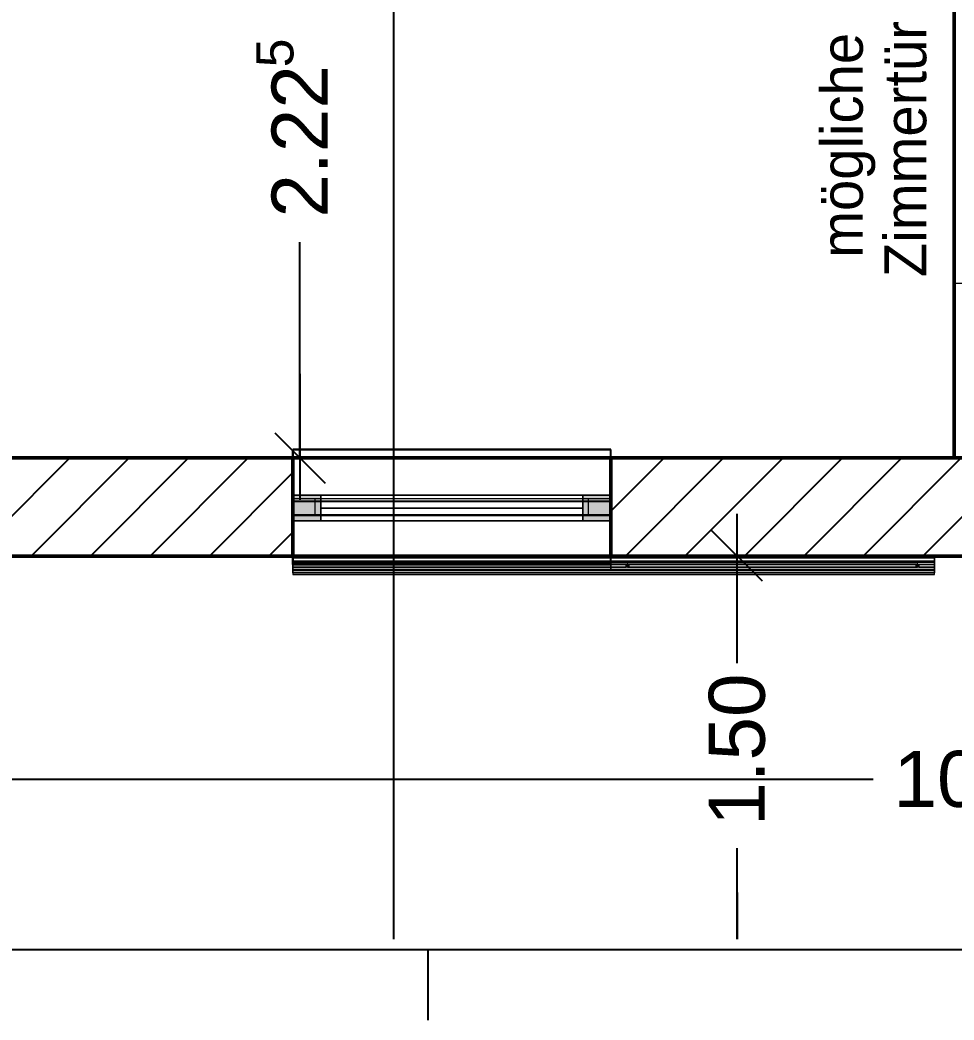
# Model space of a CAD drawing. Extents: x 0 to 756, y -25 to 420.
# Drawn here: x 184.9 to 251.6, y 0 to 71.4 of the extents above; entities that cross this region are included whole.
import ezdxf
from ezdxf.lldxf.tags import DXFTag

# ---------------------------------------------------------------- set-up
doc = ezdxf.new("R2010")
doc.units = 0
doc.layers.get('0').update_dxf_attribs({"lineweight": 25})
doc.layers.get('DEFPOINTS').update_dxf_attribs({"lineweight": 25})
for name, color, linetype, lineweight in [('A_Aussenwand', 7, 'Continuous', 25), ('A_Fenster', 7, 'Continuous', 25), ('Allgemein01', 7, 'Continuous', 13), ('Allgemein03', 7, 'Continuous', 25), ('Fenster', 7, 'Continuous', 13), ('Fensterbank', 7, 'Continuous', 13), ('Standard', 7, 'Continuous', 25), ('Text Allgemein', 7, 'Continuous', 13), ('Verschattung', 7, 'Continuous', 13), ('Wand Holz nicht tragend', 7, 'Continuous', 13), ('Wand Holz tragend', 7, 'Continuous', 13), ('X_Planrahmen', 7, 'Continuous', 25)]:
    doc.layers.add(name, color=color, linetype=linetype, lineweight=lineweight)
doc.layers.add('A_Dach', color=1, linetype='Continuous', lineweight=25, true_color=0xff0000)
doc.styles.get("Standard").update_dxf_attribs({"font": 'arial.ttf'})
tags = doc.linetypes.add('fein_strichliert', pattern=[4, 1, -2, 1]).pattern_tags.tags
tags[8:9] = [DXFTag(74, 4), DXFTag(75, 0), DXFTag(340, '0'), DXFTag(46, 0.0), DXFTag(50, 0.0), DXFTag(44, 0.0), DXFTag(45, 0.0)]
tags[6:7] = [DXFTag(74, 4), DXFTag(75, 0), DXFTag(340, '0'), DXFTag(46, 0.0), DXFTag(50, 0.0), DXFTag(44, 0.0), DXFTag(45, 0.0)]
tags[4:5] = [DXFTag(74, 4), DXFTag(75, 0), DXFTag(340, '0'), DXFTag(46, 0.0), DXFTag(50, 0.0), DXFTag(44, 0.0), DXFTag(45, 0.0)]
tags = doc.linetypes.add('VERDECKT2_S2', pattern=[0.27, 0.2, -0.07]).pattern_tags.tags
tags[6:7] = [DXFTag(74, 4), DXFTag(75, 0), DXFTag(340, '0'), DXFTag(46, 1.0), DXFTag(50, 0.0), DXFTag(44, 0.0), DXFTag(45, 0.0)]
tags[4:5] = [DXFTag(74, 4), DXFTag(75, 0), DXFTag(340, '0'), DXFTag(46, 1.0), DXFTag(50, 0.0), DXFTag(44, 0.0), DXFTag(45, 0.0)]

# ---------------------------------------------------------------- blocks, each defined once
blk = doc.blocks.new('Blockreferenz-A01I5YQ6IE', base_point=(0, -25))
at = {"layer": 'X_Planrahmen', "color": 0, "linetype": 'ByBlock', "lineweight": -2, "ltscale": 0.25}
for p, q in [((589, 5), (20, 5)), ((214, 5), (214, 0))]:
    blk.add_line(p, q, dxfattribs=at)
blk = doc.blocks.new('Referenz-A01I5YQ8IE')
at = {"layer": 'Allgemein01', "color": 0, "linetype": 'VERDECKT2_S2', "lineweight": -2, "ltscale": 0.25}
blk.add_line((211.567, 414.475), (211.567, 5.763), dxfattribs=at)
at = {"layer": 'Allgemein03', "color": 0, "lineweight": 13}
for p, q in [((149.567, 33.11), (357.567, 33.11)), ((150.567, 33.11), (356.567, 33.11))]:
    blk.add_line(p, q, dxfattribs=at)
at = {"layer": 'Allgemein03', "color": 0, "linetype": 'VERDECKT2_S2', "lineweight": 13, "ltscale": 0.13}
blk.add_line((150.567, 33.11), (356.567, 33.11), dxfattribs=at)
at = {"layer": 'DEFPOINTS', "color": 0, "linetype": 'Continuous', "lineweight": -2, "ltscale": 0.25}
for p, q in [((204.876, 40.11), (204.876, 40.11)), ((251.567, 40.11), (251.567, 40.11)), ((251.567, 40.11), (251.567, 40.11)), ((251.567, 40.11), (251.567, 40.11)), ((251.567, 40.11), (251.567, 40.11)), ((251.567, 40.11), (251.567, 40.11)), ((204.367, 33.11), (204.367, 33.11)), ((204.367, 33.11), (204.367, 33.11)), ((227.067, 33.11), (227.067, 33.11)), ((227.067, 33.11), (227.067, 33.11))]:
    blk.add_line(p, q, dxfattribs=at)
at = {"layer": 'Fenster', "color": 0, "linetype": 'Continuous', "ltscale": 0.13}
for p, q in [((204.367, 35.61), (204.367, 37.45)), ((204.367, 37.45), (206.367, 37.45)), ((206.367, 37.45), (204.367, 37.45)), ((204.367, 37.45), (204.367, 35.61)), ((206.367, 37.45), (204.367, 37.45)), ((204.367, 37.45), (204.367, 37.45)), ((204.367, 37.45), (204.367, 35.61)), ((206.367, 37.45), (206.367, 35.61)), ((206.367, 35.61), (206.367, 37.45)), ((206.367, 37.45), (225.067, 37.45)), ((206.367, 35.61), (206.367, 37.45)), ((206.367, 37.45), (206.367, 37.45)), ((206.367, 37.45), (206.367, 35.61)), ((225.067, 37.45), (206.367, 37.45)), ((206.367, 37.45), (206.367, 35.61)), ((225.067, 37.45), (206.367, 37.45)), ((206.367, 37.45), (206.367, 37.45)), ((206.367, 37.45), (206.367, 35.61)), ((225.067, 37.45), (206.367, 37.45)), ((206.367, 37.45), (206.367, 35.61)), ((225.067, 37.45), (206.367, 37.45)), ((206.367, 37.45), (206.367, 37.45)), ((206.367, 37.45), (206.367, 35.61)), ((225.067, 35.61), (225.067, 37.45)), ((225.067, 37.45), (227.067, 37.45)), ((225.067, 37.45), (225.067, 35.61)), ((227.067, 37.45), (225.067, 37.45)), ((225.067, 37.45), (225.067, 35.61)), ((227.067, 37.45), (225.067, 37.45)), ((225.067, 37.45), (225.067, 37.45)), ((225.067, 37.45), (225.067, 35.61)), ((225.067, 35.61), (225.067, 37.45)), ((225.067, 37.45), (225.067, 37.45)), ((225.067, 37.45), (225.067, 35.61)), ((225.067, 35.61), (225.067, 37.45)), ((225.067, 37.45), (225.067, 37.45)), ((225.067, 37.45), (225.067, 35.61)), ((227.067, 37.45), (227.067, 35.61)), ((227.067, 35.61), (227.067, 37.45)), ((227.067, 37.45), (227.067, 37.45)), ((227.067, 37.45), (227.067, 35.61)), ((225.067, 36.53), (206.367, 36.53)), ((206.367, 36.53), (206.367, 36.53)), ((206.367, 36.53), (225.067, 36.53)), ((225.067, 36.53), (225.067, 36.53)), ((206.367, 35.61), (204.367, 35.61)), ((204.367, 35.61), (206.367, 35.61)), ((204.367, 35.61), (204.367, 35.61)), ((206.367, 35.61), (204.367, 35.61)), ((225.067, 35.61), (206.367, 35.61)), ((206.367, 35.61), (206.367, 35.61)), ((206.367, 35.61), (225.067, 35.61)), ((206.367, 35.61), (206.367, 35.61)), ((225.067, 35.61), (206.367, 35.61)), ((206.367, 35.61), (225.067, 35.61)), ((206.367, 35.61), (206.367, 35.61)), ((225.067, 35.61), (206.367, 35.61)), ((227.067, 35.61), (225.067, 35.61)), ((225.067, 35.61), (227.067, 35.61)), ((225.067, 35.61), (225.067, 35.61)), ((227.067, 35.61), (225.067, 35.61)), ((225.067, 35.61), (225.067, 35.61)), ((225.067, 35.61), (225.067, 35.61)), ((227.067, 35.61), (227.067, 35.61))]:
    blk.add_line(p, q, dxfattribs=at)
for points in [[(204.367, 35.61), (206.367, 35.61), (204.367, 37.45)], [(206.367, 35.61), (206.367, 37.45), (204.367, 37.45)], [(225.067, 35.61), (227.067, 35.61), (225.067, 37.45)], [(227.067, 35.61), (227.067, 37.45), (225.067, 37.45)]]:
    blk.add_solid(points, dxfattribs=at)
at = {"layer": 'Fensterbank', "color": 0, "lineweight": -2}
for p, q in [((227.067, 40.71), (204.367, 40.71)), ((204.367, 40.71), (204.367, 37.03)), ((204.367, 40.11), (204.367, 40.71)), ((204.367, 40.71), (227.067, 40.71)), ((204.367, 40.71), (204.367, 40.71)), ((227.067, 37.03), (227.067, 40.71)), ((227.067, 40.11), (227.067, 40.71)), ((227.067, 40.71), (227.067, 40.71)), ((227.067, 40.11), (204.367, 40.11)), ((204.367, 40.11), (204.367, 40.11)), ((204.367, 40.11), (227.067, 40.11)), ((204.367, 37.03), (204.367, 40.11)), ((227.067, 40.11), (227.067, 40.11)), ((227.067, 37.03), (227.067, 40.11)), ((204.367, 37.03), (227.067, 37.03)), ((204.367, 37.03), (204.367, 37.03)), ((204.367, 37.03), (227.067, 37.03)), ((227.067, 37.03), (227.067, 37.03)), ((227.067, 36.03), (204.367, 36.03)), ((204.367, 36.03), (204.367, 32.51)), ((227.067, 36.03), (204.367, 36.03)), ((204.367, 36.03), (204.367, 36.03)), ((204.367, 33.11), (204.367, 36.03)), ((227.067, 32.51), (227.067, 36.03)), ((227.067, 36.03), (227.067, 36.03)), ((227.067, 33.11), (227.067, 36.03)), ((227.067, 33.11), (204.367, 33.11)), ((204.367, 33.11), (204.367, 33.11)), ((204.367, 33.11), (227.067, 33.11)), ((204.367, 32.51), (204.367, 33.11)), ((227.067, 32.51), (227.067, 33.11)), ((227.067, 33.11), (227.067, 33.11)), ((204.367, 32.51), (227.067, 32.51)), ((227.067, 32.51), (204.367, 32.51)), ((204.367, 32.51), (204.367, 32.51)), ((227.067, 32.51), (227.067, 32.51))]:
    blk.add_line(p, q, dxfattribs=at)
at = {"layer": 'Fensterbank', "color": 0, "lineweight": 18}
for p, q in [((227.067, 40.11), (204.367, 40.11)), ((227.067, 33.11), (204.367, 33.11))]:
    blk.add_line(p, q, dxfattribs=at)
at = {"layer": 'Standard', "color": 0, "lineweight": 13}
for p, q in [((251.567, 72.576), (251.567, 52.576)), ((251.567, 52.576), (255.567, 52.576))]:
    blk.add_line(p, q, dxfattribs=at)
at = {"layer": 'Standard', "color": 0, "lineweight": -2}
for p, q in [((204.876, 40.11), (204.876, 55.498)), ((204.876, 46.11), (204.876, 37.11)), ((203.076, 41.91), (206.676, 38.31)), ((201.876, 40.11), (207.876, 40.11)), ((236.092, 27.11), (236.092, 36.11)), ((237.892, 31.31), (234.292, 34.91)), ((239.092, 33.11), (233.092, 33.11)), ((236.092, 25.457), (236.092, 33.11)), ((150.567, 17.175), (245.803, 17.175)), ((236.092, 5.763), (236.092, 12.257)), ((236.092, 9.11), (236.092, 5.763))]:
    blk.add_line(p, q, dxfattribs=at)
at = {"layer": 'Verschattung', "color": 0, "linetype": 'Continuous', "ltscale": 0.13}
for p, q in [((227.267, 33.11), (204.367, 33.11)), ((204.367, 33.11), (204.367, 32.99)), ((204.367, 31.91), (204.367, 33.11)), ((204.367, 33.11), (250.167, 33.11)), ((204.367, 33.11), (204.367, 33.11)), ((204.367, 33.11), (204.367, 33.11)), ((204.367, 33.11), (204.367, 33.11)), ((204.367, 32.99), (227.267, 32.99)), ((250.167, 32.99), (204.367, 32.99)), ((204.367, 32.99), (204.367, 31.79)), ((204.367, 32.99), (204.367, 32.99)), ((204.367, 32.99), (204.367, 32.99)), ((250.167, 33.11), (227.267, 33.11)), ((227.267, 32.99), (250.167, 32.99)), ((250.167, 32.99), (250.167, 33.11)), ((250.167, 33.11), (250.167, 31.91)), ((250.167, 33.11), (250.167, 33.11)), ((250.167, 33.11), (250.167, 33.11)), ((250.167, 33.11), (250.167, 33.11)), ((250.167, 31.79), (250.167, 32.99)), ((250.167, 32.99), (250.167, 32.99)), ((250.167, 32.99), (250.167, 32.99)), ((250.167, 32.75), (204.367, 32.75)), ((204.367, 32.75), (204.367, 32.07)), ((204.367, 32.75), (204.367, 32.75)), ((204.367, 32.75), (204.367, 32.75)), ((204.367, 32.75), (204.367, 32.75)), ((204.367, 32.75), (204.367, 32.51)), ((204.367, 32.75), (249.067, 32.75)), ((250.167, 32.65), (204.367, 32.65)), ((204.367, 32.65), (204.367, 32.51)), ((204.367, 32.65), (204.367, 32.17)), ((204.367, 32.65), (204.367, 32.65)), ((204.367, 32.65), (250.167, 32.65)), ((204.367, 32.51), (228.167, 32.51)), ((204.367, 32.51), (204.367, 32.51)), ((228.167, 32.51), (204.367, 32.51)), ((204.367, 32.31), (204.367, 32.17)), ((228.167, 32.31), (204.367, 32.31)), ((204.367, 32.31), (204.367, 32.31)), ((204.367, 32.31), (204.367, 32.07)), ((204.367, 32.31), (228.167, 32.31)), ((204.367, 32.17), (250.167, 32.17)), ((204.367, 32.17), (204.367, 32.17)), ((204.367, 32.17), (250.167, 32.17)), ((227.067, 32.11), (227.067, 32.71)), ((227.067, 32.71), (250.167, 32.71)), ((250.167, 32.71), (227.067, 32.71)), ((227.067, 32.71), (227.067, 32.11)), ((227.067, 32.71), (250.167, 32.71)), ((227.067, 32.11), (227.067, 32.71)), ((227.067, 32.71), (227.067, 32.71)), ((228.167, 32.51), (228.167, 32.31)), ((228.167, 32.41), (228.167, 32.51)), ((228.167, 32.51), (228.267, 32.51)), ((228.167, 32.51), (228.367, 32.51)), ((228.167, 32.51), (228.167, 32.51)), ((228.167, 32.51), (228.167, 32.51)), ((228.167, 32.51), (228.167, 32.51)), ((228.167, 32.31), (228.167, 32.41)), ((228.267, 32.31), (228.167, 32.31)), ((228.167, 32.31), (228.167, 32.31)), ((228.367, 32.31), (228.167, 32.31)), ((228.167, 32.31), (228.167, 32.31)), ((228.167, 32.31), (228.167, 32.31)), ((248.967, 32.71), (228.267, 32.71)), ((228.267, 32.71), (228.267, 32.31)), ((228.267, 32.71), (248.967, 32.71)), ((228.267, 32.31), (228.267, 32.71)), ((228.267, 32.71), (228.267, 32.71)), ((228.267, 32.51), (228.367, 32.51)), ((228.267, 32.31), (248.967, 32.31)), ((228.367, 32.31), (228.267, 32.31)), ((248.967, 32.31), (228.267, 32.31)), ((228.267, 32.31), (228.267, 32.31)), ((228.367, 32.31), (228.367, 32.51)), ((228.367, 32.51), (248.867, 32.51)), ((228.367, 32.51), (228.367, 32.41)), ((228.367, 32.51), (228.367, 32.51)), ((228.367, 32.51), (228.367, 32.51)), ((228.367, 32.51), (228.367, 32.51)), ((248.867, 32.51), (228.367, 32.51)), ((228.367, 32.41), (228.367, 32.31)), ((248.867, 32.31), (228.367, 32.31)), ((228.367, 32.31), (228.367, 32.31)), ((228.367, 32.31), (228.367, 32.31)), ((228.367, 32.31), (228.367, 32.31)), ((228.367, 32.31), (248.867, 32.31)), ((248.867, 32.51), (248.867, 32.31)), ((248.867, 32.41), (248.867, 32.51)), ((248.867, 32.51), (248.967, 32.51)), ((248.867, 32.51), (249.067, 32.51)), ((248.867, 32.51), (248.867, 32.51)), ((248.867, 32.51), (248.867, 32.51)), ((248.867, 32.51), (248.867, 32.51)), ((248.867, 32.31), (248.867, 32.41)), ((248.967, 32.31), (248.867, 32.31)), ((248.867, 32.31), (248.867, 32.31)), ((248.867, 32.31), (248.867, 32.31)), ((248.867, 32.31), (248.867, 32.31)), ((249.067, 32.31), (248.867, 32.31)), ((248.967, 32.31), (248.967, 32.71)), ((248.967, 32.71), (248.967, 32.71)), ((248.967, 32.31), (248.967, 32.71)), ((248.967, 32.51), (249.067, 32.51)), ((249.067, 32.31), (248.967, 32.31)), ((248.967, 32.31), (248.967, 32.31)), ((249.067, 32.75), (250.167, 32.75)), ((249.067, 32.31), (249.067, 32.51)), ((249.067, 32.51), (250.167, 32.51)), ((249.067, 32.51), (249.067, 32.41)), ((249.067, 32.51), (249.067, 32.51)), ((249.067, 32.51), (249.067, 32.51)), ((249.067, 32.51), (249.067, 32.51)), ((249.067, 32.51), (250.167, 32.51)), ((249.067, 32.41), (249.067, 32.31)), ((250.167, 32.31), (249.067, 32.31)), ((249.067, 32.31), (249.067, 32.31)), ((249.067, 32.31), (249.067, 32.31)), ((249.067, 32.31), (249.067, 32.31)), ((249.067, 32.31), (250.167, 32.31)), ((250.167, 32.07), (250.167, 32.75)), ((250.167, 32.75), (250.167, 32.75)), ((250.167, 32.75), (250.167, 32.75)), ((250.167, 32.75), (250.167, 32.75)), ((250.167, 32.51), (250.167, 32.75)), ((250.167, 32.71), (250.167, 32.11)), ((250.167, 32.11), (250.167, 32.71)), ((250.167, 32.71), (250.167, 32.11)), ((250.167, 32.71), (250.167, 32.71)), ((250.167, 32.51), (250.167, 32.65)), ((250.167, 32.17), (250.167, 32.65)), ((250.167, 32.65), (250.167, 32.65)), ((250.167, 32.51), (250.167, 32.51)), ((250.167, 32.17), (250.167, 32.31)), ((250.167, 32.31), (250.167, 32.31)), ((250.167, 32.07), (250.167, 32.31)), ((250.167, 32.17), (250.167, 32.17)), ((204.367, 32.07), (250.167, 32.07)), ((204.367, 32.07), (204.367, 32.07)), ((204.367, 32.07), (204.367, 32.07)), ((204.367, 32.07), (204.367, 32.07)), ((249.067, 32.07), (204.367, 32.07)), ((250.167, 31.91), (204.367, 31.91)), ((204.367, 31.91), (204.367, 31.91)), ((204.367, 31.91), (204.367, 31.91)), ((204.367, 31.91), (204.367, 31.79)), ((204.367, 31.91), (227.267, 31.91)), ((204.367, 31.79), (250.167, 31.79)), ((204.367, 31.79), (204.367, 31.79)), ((204.367, 31.79), (204.367, 31.79)), ((204.367, 31.79), (204.367, 31.79)), ((204.367, 31.79), (227.267, 31.79)), ((250.167, 32.11), (227.067, 32.11)), ((227.067, 32.11), (250.167, 32.11)), ((227.067, 32.11), (250.167, 32.11)), ((227.067, 32.11), (227.067, 32.11)), ((227.267, 31.91), (250.167, 31.91)), ((227.267, 31.79), (250.167, 31.79)), ((250.167, 32.07), (249.067, 32.07)), ((250.167, 32.11), (250.167, 32.11)), ((250.167, 32.07), (250.167, 32.07)), ((250.167, 32.07), (250.167, 32.07)), ((250.167, 32.07), (250.167, 32.07)), ((250.167, 31.91), (250.167, 31.91)), ((250.167, 31.79), (250.167, 31.91)), ((250.167, 31.91), (250.167, 31.91)), ((250.167, 31.79), (250.167, 31.79)), ((250.167, 31.79), (250.167, 31.79)), ((250.167, 31.79), (250.167, 31.79))]:
    blk.add_line(p, q, dxfattribs=at)
at = {"layer": 'Wand Holz nicht tragend', "color": 0, "lineweight": 50}
for p, q in [((251.567, 126.668), (251.567, 40.11)), ((251.567, 40.11), (251.567, 126.668)), ((251.567, 40.11), (253.567, 40.11)), ((253.567, 40.11), (251.567, 40.11)), ((251.567, 40.11), (251.567, 40.11))]:
    blk.add_line(p, q, dxfattribs=at)
at = {"layer": 'Wand Holz tragend', "color": 0, "lineweight": 50}
for p, q in [((253.567, 40.11), (120.567, 40.11)), ((120.567, 40.11), (386.567, 40.11)), ((227.067, 40.11), (204.367, 40.11)), ((204.367, 40.11), (204.367, 33.11)), ((227.067, 40.11), (204.367, 40.11)), ((204.367, 40.11), (204.367, 40.11)), ((204.367, 40.11), (204.367, 33.11)), ((227.067, 33.11), (227.067, 40.11)), ((227.067, 40.11), (227.067, 40.11)), ((227.067, 33.11), (227.067, 40.11)), ((120.567, 33.11), (253.567, 33.11)), ((386.567, 33.11), (120.567, 33.11)), ((204.367, 33.11), (227.067, 33.11)), ((204.367, 33.11), (227.067, 33.11)), ((204.367, 33.11), (204.367, 33.11)), ((227.067, 33.11), (227.067, 33.11))]:
    blk.add_line(p, q, dxfattribs=at)
at = {"layer": 'Standard', "color": 0, "lineweight": -2, "attachment_point": 1, "rotation": 90}
for s, insert, char_height in [('{\\fArial;5}', (201.775, 67.983), 2.64), ('{\\fArial;2.22}', (202.855, 57.262), 4), ('{\\fArial;1.50}', (234.06, 13.856), 4)]:
    blk.add_mtext(s, dxfattribs=dict(at, insert=insert, char_height=char_height))
at = {"layer": 'Standard', "color": 0, "lineweight": -2, "insert": (247.249, 19.207), "char_height": 4, "attachment_point": 1}
blk.add_mtext('{\\fArial;10.30}', dxfattribs=at)
at = {"layer": 'Text Allgemein', "color": 0, "char_height": 3, "attachment_point": 1, "rotation": 90}
for s, insert in [('{\\fPosterama Text Light;Zimmertür}', (246.588, 53.013)), ('{\\fPosterama Text Light;mögliche}', (242.058, 54.385))]:
    blk.add_mtext(s, dxfattribs=dict(at, insert=insert))
blk = doc.blocks.new('Wand-A01I5YQKIE', base_point=(113.567, 33.11))
at = {"color": 0, "linetype": 'ByBlock', "lineweight": -2, "ltscale": 0.25}
for p, q in [((204.367, 40.11), (120.567, 40.11)), ((251.567, 40.11), (227.067, 40.11)), ((204.367, 33.11), (113.567, 33.11)), ((280.067, 33.11), (227.067, 33.11))]:
    blk.add_line(p, q, dxfattribs=at)
at = {"color": 0, "lineweight": -2}
for p, q in [((188.449, 40.11), (181.449, 33.11)), ((192.692, 40.11), (185.692, 33.11)), ((196.934, 40.11), (189.934, 33.11)), ((201.177, 40.11), (194.177, 33.11)), ((230.875, 40.11), (227.067, 36.302)), ((235.118, 40.11), (228.118, 33.11)), ((239.361, 40.11), (232.361, 33.11)), ((243.603, 40.11), (236.603, 33.11)), ((247.846, 40.11), (240.846, 33.11)), ((252.089, 40.11), (245.089, 33.11)), ((256.331, 40.11), (249.331, 33.11)), ((204.367, 39.058), (198.42, 33.11)), ((204.367, 34.815), (202.662, 33.11))]:
    blk.add_line(p, q, dxfattribs=at)
blk = doc.blocks.new('Fenster-A01I5YQMIE', base_point=(204.367, 33.11))
at = {"color": 0, "linetype": 'ByBlock', "lineweight": -2, "ltscale": 0.25}
for p, q in [((204.367, 40.11), (227.067, 40.11)), ((204.367, 33.11), (204.367, 40.11)), ((227.067, 33.11), (227.067, 40.11)), ((204.367, 33.11), (227.067, 33.11))]:
    blk.add_line(p, q, dxfattribs=at)
at = {"color": 0, "linetype": 'ByBlock', "lineweight": 18, "ltscale": 0.18}
for p, q in [((204.367, 37.21), (227.067, 37.21)), ((205.967, 36.01), (205.967, 37.21)), ((225.467, 36.01), (225.467, 37.21)), ((204.367, 36.01), (227.067, 36.01))]:
    blk.add_line(p, q, dxfattribs=at)
at = {"color": 0, "linetype": 'fein_strichliert', "lineweight": 18, "ltscale": 0.18}
blk.add_line((227.067, 36.01), (227.067, 37.21), dxfattribs=at)
blk = doc.blocks.new('Dachfläche-A01I5YRIIE', base_point=(113.567, 33.11))
at = {"color": 0, "linetype": 'ByBlock', "lineweight": -2, "ltscale": 0.25}
blk.add_line((253.567, 33.11), (113.567, 33.11), dxfattribs=at)

msp = doc.modelspace()

# ---------------------------------------------------------------- block references
at = {"ltscale": 0.25}
msp.add_blockref('Blockreferenz-A01I5YQ6IE', (0, -25), dxfattribs=at)
at = {"color": 8, "lineweight": 25, "ltscale": 0.25, "true_color": 0x808080}
msp.add_blockref('Referenz-A01I5YQ8IE', (0, 0), dxfattribs=at)
at = {"layer": 'A_Aussenwand', "ltscale": 0.25}
msp.add_blockref('Wand-A01I5YQKIE', (113.567, 33.11), dxfattribs=at)
at = {"layer": 'A_Dach', "ltscale": 0.25}
msp.add_blockref('Dachfläche-A01I5YRIIE', (113.567, 33.11), dxfattribs=at)
at = {"layer": 'A_Fenster', "ltscale": 0.25}
msp.add_blockref('Fenster-A01I5YQMIE', (204.367, 33.11), dxfattribs=at)

doc.saveas('drawing.dxf')
